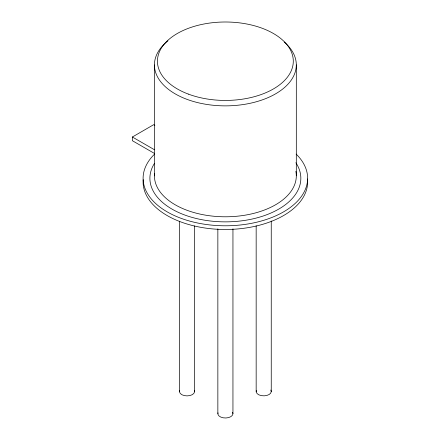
<?xml version="1.0" encoding="UTF-8"?>
<svg xmlns="http://www.w3.org/2000/svg" width="440" height="440" viewBox="0 0 440 440"><rect width="100%" height="100%" fill="white"/><g stroke="black" fill="none" stroke-linecap="round" stroke-linejoin="round"><path stroke-width="0.66" d="M154.578 153.511L132.369 140.707L132.369 137.011L153.698 124.674L154.864 125.351M132.369 137.011L154.578 149.809M296.312 64.873L296.312 175.797M271.249 220.99L271.249 391.627M256.163 225.803L256.163 391.627M232.947 228.855L232.947 413.639M217.855 228.861L217.855 413.644M194.573 225.94L194.573 391.495M179.482 221.199L179.482 391.562M154.423 64.944L154.423 175.868M284.257 42.075A70.945 40.959 0 0 1 271.546 96.003A70.945 40.959 0 0 1 177.287 95.024A70.945 40.959 0 0 1 167.937 40.865M296.137 154.083A82.264 47.492 0 0 1 278.52 214.544A82.264 47.492 0 0 1 172.326 214.599A82.264 47.492 0 0 1 154.523 154.154M307.466 178.97A82.264 47.492 0 0 1 225.957 229.488A82.264 47.492 0 0 1 143.204 179.647M232.579 412.291A7.546 4.356 0 0 1 225.88 417.989A7.546 4.356 0 0 1 217.987 412.83M295.861 162.729A75.471 43.571 0 0 1 225.907 221.865A75.471 43.571 0 0 1 154.501 163.312M194.326 390.412A7.546 4.356 0 0 1 187.088 395.885A7.546 4.356 0 0 1 179.702 390.478M270.809 390.011A7.546 4.356 0 0 1 264.182 395.835A7.546 4.356 0 0 1 256.344 390.539M295.878 171.303A70.945 40.959 0 0 1 227.101 216.777A70.945 40.959 0 0 1 154.561 173.294M188.359 94.1A67.925 39.215 0 0 0 293.2 63.272A67.925 39.215 0 0 0 194.546 26.268A67.925 39.215 0 0 0 188.359 94.1"/></g></svg>
